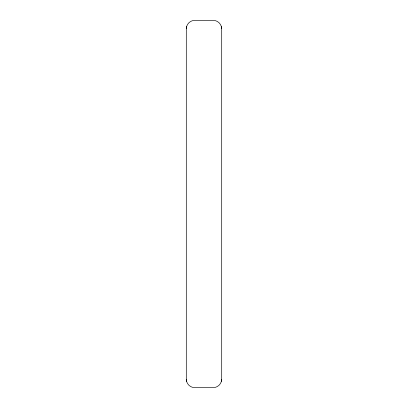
<?xml version="1.0" encoding="UTF-8"?>
<svg xmlns="http://www.w3.org/2000/svg" width="408" height="408" viewBox="0 0 408 408"><rect width="100%" height="100%" fill="white"/><g stroke="black" fill="none" stroke-linecap="round" stroke-linejoin="round"><path stroke-width="0.61" d="M221.702 379.486C221.513 383.882 217.663 387.743 213.206 387.6L194.794 387.6C190.342 387.789 186.436 383.882 186.298 379.486L186.298 28.514C186.436 24.118 190.342 20.211 194.794 20.4L213.206 20.4C217.663 20.257 221.513 24.118 221.702 28.514L221.702 379.486L221.411 381.373M186.298 28.514L186.589 26.602M186.298 379.486L186.589 381.398M221.411 26.627L221.702 28.514"/></g></svg>
